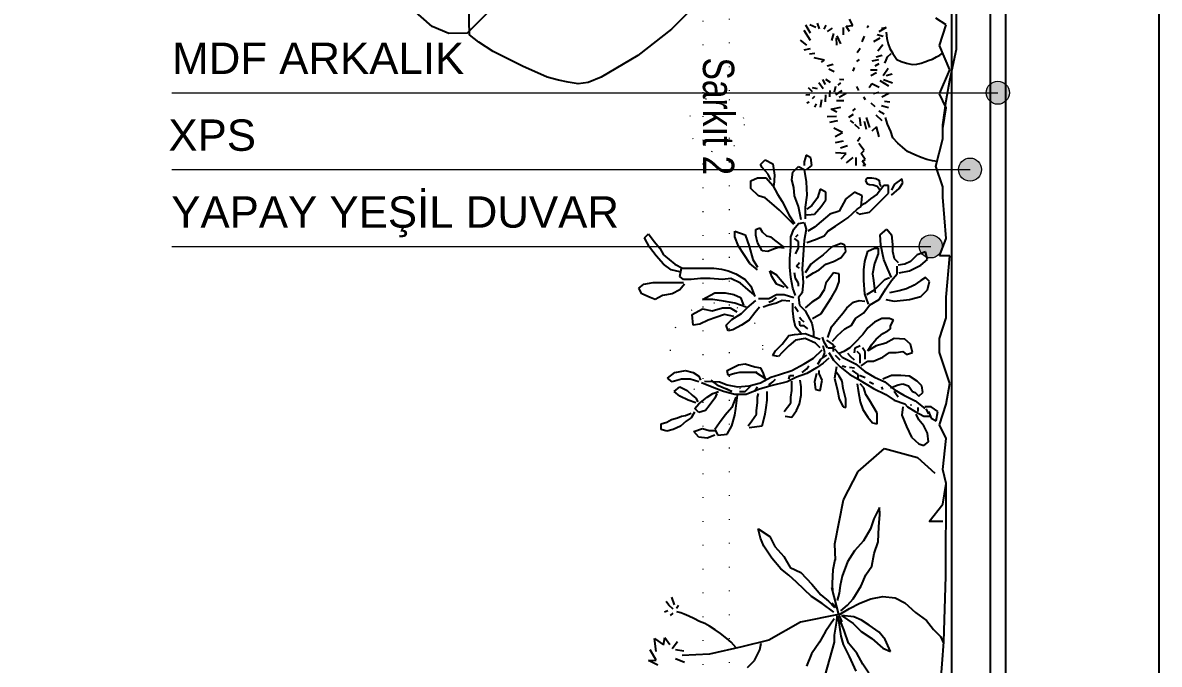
# Model space of a CAD drawing. Header units: millimetres. Extents: x 7687 to 15428, y -715 to 4028.
# Drawn here: x 10385.3 to 10533.2, y 800.1 to 883.6 of the extents above; entities that cross this region are included whole.
import ezdxf

# ---------------------------------------------------------------- set-up
doc = ezdxf.new("R2010")
doc.units = ezdxf.units.MM
for name, pattern in [('14.022_CEKIRDEKLER_SAFTLAR_+51.00$0$ACAD_ISO07W100', [3, 0, -3]), ('ACAD_ISO07W100', [3, 0, -3]), ('CONTINUA', [0])]:
    doc.linetypes.add(name, pattern=pattern)
doc.layers.add('0-MOBIL', color=3, linetype='CONTINUA')
doc.layers.add('YAZI', color=121, linetype='Continuous')
for name, color, linetype, lineweight in [('Sarkıt Ayd.', 50, 'ACAD_ISO07W100', 0), ('SS_FURNITURE', 23, 'Continuous', 25), ('yazı', 7, 'Continuous', 20)]:
    doc.layers.add(name, color=color, linetype=linetype, lineweight=lineweight)
doc.styles.add('OTEL AKSARAY', font='', dxfattribs={"width": 0.8})
doc.styles.add('ROMANC', font='arial.ttf')
doc.styles.get('OTEL AKSARAY').set_extended_font_data('FrankRuehl')

# ---------------------------------------------------------------- blocks, each defined once
blk = doc.blocks.new('fdgfff')
at = {"color": 67, "true_color": 0x727430}
for p, q in [((50510.8731, 5720.984), (50510.8837, 5721.008)), ((50510.8837, 5721.008), (50510.8997, 5721.016)), ((50510.8997, 5721.016), (50510.9103, 5721.0026)), ((50510.9103, 5721.0026), (50510.9156, 5720.976)), ((50511.014, 5720.9867), (50511.0406, 5721)), ((50511.0513, 5720.9893), (50511.03, 5720.9734)), ((50511.0406, 5721), (50511.0513, 5720.9893)), ((50510.8678, 5720.9707), (50510.8731, 5720.984)), ((50510.8784, 5720.9494), (50510.8678, 5720.9707)), ((50510.9156, 5720.976), (50510.9156, 5720.9574)), ((50510.9156, 5720.9574), (50510.9156, 5720.9361)), ((50510.9662, 5720.9468), (50510.9901, 5720.968)), ((50510.9901, 5720.968), (50511.014, 5720.9867)), ((50511.0114, 5720.9574), (50510.9928, 5720.9468)), ((50511.03, 5720.9734), (50511.0114, 5720.9574)), ((50510.499, 5720.9379), (50510.5036, 5720.9539)), ((50510.5036, 5720.9196), (50510.499, 5720.9379)), ((50510.5036, 5720.9539), (50510.5196, 5720.9539)), ((50510.5196, 5720.9539), (50510.5242, 5720.9379)), ((50510.5242, 5720.9379), (50510.531, 5720.9242)), ((50510.531, 5720.9242), (50510.5356, 5720.9081)), ((50510.6364, 5720.9228), (50510.647, 5720.9361)), ((50510.647, 5720.9361), (50510.663, 5720.9148)), ((50510.8837, 5720.9228), (50510.8784, 5720.9494)), ((50510.9156, 5720.9361), (50510.9156, 5720.9122)), ((50510.9449, 5720.9015), (50510.9502, 5720.9255)), ((50510.9502, 5720.9255), (50510.9662, 5720.9468)), ((50510.9795, 5720.9308), (50510.9662, 5720.9148)), ((50510.9928, 5720.9468), (50510.9795, 5720.9308)), ((50510.5127, 5720.899), (50510.5036, 5720.9196)), ((50510.5265, 5720.883), (50510.5127, 5720.899)), ((50510.5356, 5720.9081), (50510.5402, 5720.8967)), ((50510.5402, 5720.8967), (50510.5425, 5720.8853)), ((50510.5858, 5720.8776), (50510.5965, 5720.9015)), ((50510.5965, 5720.9015), (50510.6098, 5720.9175)), ((50510.6098, 5720.9175), (50510.6231, 5720.9015)), ((50510.6231, 5720.9015), (50510.6124, 5720.8802)), ((50510.6443, 5720.8962), (50510.6364, 5720.9228)), ((50510.6443, 5720.8722), (50510.6443, 5720.8962)), ((50510.663, 5720.9148), (50510.6683, 5720.8855)), ((50510.8944, 5720.9015), (50510.8837, 5720.9228)), ((50510.9103, 5720.8882), (50510.8944, 5720.9015)), ((50510.9156, 5720.9122), (50510.9156, 5720.8909)), ((50510.9236, 5720.8909), (50510.9316, 5720.9015)), ((50510.9316, 5720.9015), (50510.9555, 5720.8962)), ((50510.9662, 5720.9148), (50510.9555, 5720.8935)), ((50510.9555, 5720.8962), (50510.9555, 5720.8696)), ((50510.4821, 5720.8483), (50510.498, 5720.8616)), ((50510.498, 5720.8616), (50510.506, 5720.8376)), ((50510.5356, 5720.8692), (50510.5265, 5720.883)), ((50510.5516, 5720.8601), (50510.5356, 5720.8692)), ((50510.5425, 5720.8853), (50510.547, 5720.8738)), ((50510.547, 5720.8738), (50510.5493, 5720.8692)), ((50510.5778, 5720.8563), (50510.5858, 5720.8776)), ((50510.5991, 5720.8669), (50510.5911, 5720.8563)), ((50510.6124, 5720.8802), (50510.5991, 5720.8669)), ((50510.6364, 5720.8483), (50510.6443, 5720.8722)), ((50510.663, 5720.8642), (50510.6523, 5720.8483)), ((50510.6683, 5720.8855), (50510.663, 5720.8642)), ((50510.7959, 5720.8642), (50510.8252, 5720.8669)), ((50510.7986, 5720.8456), (50510.7959, 5720.8642)), ((50510.8252, 5720.8669), (50510.8412, 5720.8376)), ((50510.9236, 5720.8696), (50510.9236, 5720.8909)), ((50510.9263, 5720.843), (50510.9236, 5720.8696)), ((50510.9555, 5720.8696), (50510.9555, 5720.8403)), ((50510.4794, 5720.8243), (50510.4821, 5720.8483)), ((50510.506, 5720.8376), (50510.5007, 5720.819)), ((50510.5512, 5720.8483), (50510.5619, 5720.8589)), ((50510.5566, 5720.8296), (50510.5512, 5720.8483)), ((50510.5699, 5720.819), (50510.5566, 5720.8296)), ((50510.5619, 5720.8589), (50510.5752, 5720.8483)), ((50510.5752, 5720.8483), (50510.5938, 5720.8243)), ((50510.5911, 5720.8563), (50510.5805, 5720.8509)), ((50510.6204, 5720.8057), (50510.6337, 5720.8403)), ((50510.639, 5720.8323), (50510.6364, 5720.7897)), ((50510.6523, 5720.8483), (50510.6417, 5720.843)), ((50510.8092, 5720.8217), (50510.7986, 5720.8456)), ((50510.8412, 5720.8376), (50510.8358, 5720.811)), ((50510.8678, 5720.8376), (50510.8864, 5720.803)), ((50510.8678, 5720.8084), (50510.8678, 5720.8376)), ((50510.9263, 5720.8163), (50510.9263, 5720.843)), ((50510.9555, 5720.8403), (50510.9555, 5720.8057)), ((50510.4874, 5720.803), (50510.4794, 5720.8243)), ((50510.5034, 5720.803), (50510.4874, 5720.795)), ((50510.5007, 5720.819), (50510.5007, 5720.803)), ((50510.522, 5720.7897), (50510.5034, 5720.803)), ((50510.5911, 5720.803), (50510.5699, 5720.819)), ((50510.6044, 5720.7977), (50510.5911, 5720.803)), ((50510.5938, 5720.8243), (50510.6044, 5720.8084)), ((50510.6044, 5720.8084), (50510.6098, 5720.7924)), ((50510.6098, 5720.7791), (50510.6204, 5720.8057)), ((50510.6257, 5720.7924), (50510.6417, 5720.8137)), ((50510.8172, 5720.8004), (50510.8092, 5720.8217)), ((50510.8252, 5720.7764), (50510.8172, 5720.8004)), ((50510.8358, 5720.811), (50510.8438, 5720.7817)), ((50510.8624, 5720.7791), (50510.8678, 5720.8084)), ((50510.8864, 5720.803), (50510.8864, 5720.7738)), ((50510.9236, 5720.7817), (50510.9263, 5720.8163)), ((50510.9555, 5720.8057), (50510.9529, 5720.7844)), ((50510.4874, 5720.795), (50510.4901, 5720.7684)), ((50510.4901, 5720.7684), (50510.514, 5720.7551)), ((50510.5433, 5720.7738), (50510.522, 5720.7897)), ((50510.5645, 5720.7551), (50510.5433, 5720.7738)), ((50510.6018, 5720.7471), (50510.6098, 5720.7791)), ((50510.6098, 5720.7551), (50510.6257, 5720.7924)), ((50510.6177, 5720.7711), (50510.6098, 5720.7551)), ((50510.6284, 5720.7684), (50510.6231, 5720.7392)), ((50510.6364, 5720.7897), (50510.6284, 5720.7684)), ((50510.655, 5720.7658), (50510.6683, 5720.7684)), ((50510.6603, 5720.7471), (50510.655, 5720.7658)), ((50510.6683, 5720.7684), (50510.6842, 5720.7365)), ((50510.78, 5720.7658), (50510.7959, 5720.7711)), ((50510.7826, 5720.7525), (50510.78, 5720.7658)), ((50510.7959, 5720.7711), (50510.8119, 5720.7551)), ((50510.8199, 5720.7498), (50510.8252, 5720.7764)), ((50510.8438, 5720.7817), (50510.8438, 5720.7604)), ((50510.8571, 5720.7471), (50510.8624, 5720.7791)), ((50510.8864, 5720.7738), (50510.8811, 5720.7498)), ((50510.9263, 5720.7578), (50510.9236, 5720.7817)), ((50510.9475, 5720.7658), (50510.9396, 5720.7445)), ((50510.9529, 5720.7844), (50510.9475, 5720.7658)), ((50510.514, 5720.7551), (50510.5433, 5720.7471)), ((50510.5433, 5720.7471), (50510.5619, 5720.7445)), ((50510.5619, 5720.7445), (50510.5991, 5720.7392)), ((50510.5938, 5720.7445), (50510.5645, 5720.7551)), ((50510.6018, 5720.7152), (50510.6018, 5720.7471)), ((50510.6098, 5720.7338), (50510.6098, 5720.7179)), ((50510.6231, 5720.7392), (50510.6257, 5720.7072)), ((50510.663, 5720.7338), (50510.6603, 5720.7471)), ((50510.663, 5720.7046), (50510.663, 5720.7338)), ((50510.6842, 5720.7365), (50510.6869, 5720.7179)), ((50510.7959, 5720.7285), (50510.7826, 5720.7525)), ((50510.8119, 5720.7551), (50510.8279, 5720.7285)), ((50510.8438, 5720.7604), (50510.8332, 5720.7418)), ((50510.8465, 5720.7152), (50510.8571, 5720.7471)), ((50510.8811, 5720.7498), (50510.8731, 5720.7312)), ((50510.913, 5720.7312), (50510.9263, 5720.7578)), ((50510.9396, 5720.7445), (50510.9236, 5720.7179)), ((50510.9928, 5720.7205), (50511.0167, 5720.7365)), ((50511.0167, 5720.7365), (50511.0433, 5720.7471)), ((50511.0433, 5720.7471), (50511.0593, 5720.7471)), ((50511.0593, 5720.7471), (50511.0486, 5720.7179)), ((50510.5087, 5720.7072), (50510.514, 5720.67)), ((50510.514, 5720.7099), (50510.5273, 5720.6992)), ((50510.6151, 5720.6806), (50510.6018, 5720.7152)), ((50510.6098, 5720.7179), (50510.6257, 5720.7019)), ((50510.6257, 5720.7072), (50510.6337, 5720.6753)), ((50510.663, 5720.6886), (50510.663, 5720.7046)), ((50510.6869, 5720.7179), (50510.6789, 5720.6912)), ((50510.8092, 5720.7072), (50510.7959, 5720.7285)), ((50510.8305, 5720.6912), (50510.8092, 5720.7072)), ((50510.8279, 5720.7285), (50510.8438, 5720.7125)), ((50510.8438, 5720.7125), (50510.8651, 5720.6886)), ((50510.8731, 5720.7312), (50510.8518, 5720.7232)), ((50510.905, 5720.7019), (50510.8757, 5720.6912)), ((50510.8811, 5720.6939), (50510.8944, 5720.7099)), ((50510.8944, 5720.7099), (50510.913, 5720.7312)), ((50510.9236, 5720.7179), (50510.905, 5720.7019)), ((50510.9502, 5720.6833), (50510.9688, 5720.7046)), ((50510.9688, 5720.7046), (50510.9928, 5720.7205)), ((50511.0167, 5720.7072), (50510.9795, 5720.6966)), ((50511.0486, 5720.7179), (50511.0167, 5720.7072)), ((50511.1577, 5720.6806), (50511.1789, 5720.7019)), ((50511.1789, 5720.7019), (50511.2002, 5720.7019)), ((50511.2002, 5720.7019), (50511.2082, 5720.6833)), ((50510.514, 5720.67), (50510.5459, 5720.662)), ((50510.5273, 5720.6992), (50510.5459, 5720.6859)), ((50510.5459, 5720.6859), (50510.5566, 5720.6859)), ((50510.5566, 5720.6859), (50510.5778, 5720.6833)), ((50510.5778, 5720.6833), (50510.5938, 5720.6833)), ((50510.5938, 5720.6833), (50510.6044, 5720.6806)), ((50510.6098, 5720.6912), (50510.6231, 5720.6833)), ((50510.6257, 5720.646), (50510.6151, 5720.6806)), ((50510.6337, 5720.6753), (50510.6497, 5720.646)), ((50510.6443, 5720.6593), (50510.663, 5720.6886)), ((50510.6763, 5720.6753), (50510.6603, 5720.6673)), ((50510.6789, 5720.6912), (50510.6763, 5720.6753)), ((50510.8465, 5720.6779), (50510.8305, 5720.6912)), ((50510.8704, 5720.6806), (50510.8704, 5720.6513)), ((50510.9795, 5720.6966), (50510.9582, 5720.6833)), ((50511.0021, 5720.6542), (50511.0043, 5720.6702)), ((50511.0043, 5720.6702), (50511.0272, 5720.6839)), ((50511.0272, 5720.6839), (50511.0478, 5720.6885)), ((50511.0569, 5720.6702), (50511.0455, 5720.6587)), ((50511.0478, 5720.6885), (50511.0638, 5720.6885)), ((50511.0684, 5720.6771), (50511.0569, 5720.6702)), ((50511.0638, 5720.6885), (50511.0684, 5720.6771)), ((50511.1523, 5720.662), (50511.1577, 5720.6806)), ((50511.2082, 5720.6833), (50511.2082, 5720.6593)), ((50511.2188, 5720.654), (50511.2375, 5720.67)), ((50511.2375, 5720.67), (50511.2454, 5720.6753)), ((50511.2454, 5720.6753), (50511.2587, 5720.662)), ((50510.5459, 5720.662), (50510.5645, 5720.6593)), ((50510.5645, 5720.6593), (50510.5858, 5720.6566)), ((50510.5858, 5720.6566), (50510.6098, 5720.6566)), ((50510.6364, 5720.6008), (50510.6257, 5720.646)), ((50510.6284, 5720.6513), (50510.6364, 5720.6407)), ((50510.6364, 5720.6407), (50510.6443, 5720.6327)), ((50510.6603, 5720.6673), (50510.6443, 5720.662)), ((50510.6497, 5720.646), (50510.6576, 5720.622)), ((50510.7082, 5720.6247), (50510.7108, 5720.6407)), ((50510.7108, 5720.6407), (50510.7241, 5720.6327)), ((50510.8518, 5720.6513), (50510.8465, 5720.6673)), ((50510.8571, 5720.63), (50510.8518, 5720.6513)), ((50510.8598, 5720.6513), (50510.8651, 5720.6407)), ((50510.8651, 5720.6407), (50510.8731, 5720.63)), ((50510.8704, 5720.6513), (50510.8811, 5720.63)), ((50510.9103, 5720.63), (50510.9316, 5720.6433)), ((50510.9316, 5720.6433), (50510.9475, 5720.6487)), ((50510.9475, 5720.6487), (50510.9369, 5720.63)), ((50511.0089, 5720.6382), (50511.0021, 5720.6542)), ((50511.0135, 5720.6244), (50511.0089, 5720.6382)), ((50511.0432, 5720.6473), (50511.0341, 5720.6359)), ((50511.0455, 5720.6587), (50511.0432, 5720.6473)), ((50511.1178, 5720.622), (50511.1364, 5720.6433)), ((50511.1364, 5720.6433), (50511.1523, 5720.662)), ((50511.1869, 5720.6407), (50511.163, 5720.6274)), ((50511.2082, 5720.6593), (50511.1869, 5720.6407)), ((50511.2162, 5720.6354), (50511.1869, 5720.638)), ((50511.2029, 5720.646), (50511.2188, 5720.654)), ((50511.2481, 5720.6407), (50511.2162, 5720.6354)), ((50511.2587, 5720.662), (50511.2481, 5720.6407)), ((50510.5406, 5720.6061), (50510.5379, 5720.5874)), ((50510.5539, 5720.6087), (50510.5778, 5720.5901)), ((50510.6576, 5720.622), (50510.6683, 5720.5874)), ((50510.7188, 5720.6141), (50510.7082, 5720.6247)), ((50510.7374, 5720.5954), (50510.7188, 5720.6141)), ((50510.7241, 5720.6327), (50510.7427, 5720.6141)), ((50510.7427, 5720.6141), (50510.7667, 5720.5954)), ((50510.8651, 5720.6141), (50510.8571, 5720.63)), ((50510.8624, 5720.5928), (50510.8651, 5720.6141)), ((50510.8811, 5720.6087), (50510.8731, 5720.5821)), ((50510.8811, 5720.63), (50510.8811, 5720.6087)), ((50510.9183, 5720.6141), (50510.8997, 5720.5981)), ((50510.9023, 5720.6087), (50510.9103, 5720.63)), ((50510.9369, 5720.63), (50510.9183, 5720.6141)), ((50511.0112, 5720.6084), (50511.0135, 5720.6244)), ((50511.0341, 5720.6359), (50511.0135, 5720.6084)), ((50511.0965, 5720.6008), (50511.1178, 5720.622)), ((50511.1417, 5720.6141), (50511.1204, 5720.6034)), ((50511.163, 5720.6274), (50511.1417, 5720.6141)), ((50510.5379, 5720.5874), (50510.5566, 5720.5741)), ((50510.5566, 5720.5741), (50510.5752, 5720.5662)), ((50510.5778, 5720.5901), (50510.5938, 5720.5901)), ((50510.5938, 5720.5901), (50510.6124, 5720.5874)), ((50510.6124, 5720.5874), (50510.639, 5720.5874)), ((50510.6497, 5720.5741), (50510.6364, 5720.6008)), ((50510.6443, 5720.5954), (50510.655, 5720.5928)), ((50510.6603, 5720.5449), (50510.6497, 5720.5741)), ((50510.655, 5720.5928), (50510.655, 5720.5821)), ((50510.6683, 5720.5874), (50510.6869, 5720.5528)), ((50510.7534, 5720.5768), (50510.7374, 5720.5954)), ((50510.7587, 5720.5502), (50510.7534, 5720.5768)), ((50510.7667, 5720.5954), (50510.7693, 5720.5795)), ((50510.7693, 5720.5795), (50510.772, 5720.5502)), ((50510.772, 5720.5608), (50510.7906, 5720.5768)), ((50510.7906, 5720.5768), (50510.8119, 5720.5821)), ((50510.8119, 5720.5821), (50510.8358, 5720.5848)), ((50510.8329, 5720.5695), (50510.8466, 5720.5787)), ((50510.8358, 5720.5848), (50510.8571, 5720.5848)), ((50510.8784, 5720.5768), (50510.8997, 5720.5848)), ((50510.8997, 5720.5848), (50510.9289, 5720.5901)), ((50510.913, 5720.5688), (50510.9263, 5720.5768)), ((50510.9263, 5720.5768), (50510.9422, 5720.5795)), ((50510.9289, 5720.5901), (50510.9582, 5720.5928)), ((50510.9555, 5720.5662), (50510.9608, 5720.5741)), ((50510.9582, 5720.5928), (50510.9821, 5720.5928)), ((50510.9608, 5720.5741), (50510.9715, 5720.5662)), ((50510.9821, 5720.5928), (50511.014, 5720.5901)), ((50510.9954, 5720.5768), (50511.0114, 5720.5688)), ((50511.014, 5720.5901), (50511.0433, 5720.5901)), ((50511.03, 5720.5688), (50511.038, 5720.5795)), ((50511.0432, 5720.5764), (50511.0501, 5720.5695)), ((50511.0433, 5720.5901), (50511.0646, 5720.5821)), ((50511.0646, 5720.5821), (50511.0805, 5720.5688)), ((50511.0779, 5720.5821), (50511.0965, 5720.6008)), ((50511.1045, 5720.5954), (50511.0805, 5720.5795)), ((50511.1204, 5720.6034), (50511.1045, 5720.5954)), ((50511.1284, 5720.5688), (50511.1577, 5720.5795)), ((50511.1577, 5720.5795), (50511.1816, 5720.5821)), ((50511.1816, 5720.5821), (50511.2029, 5720.5874)), ((50511.2029, 5720.5874), (50511.2242, 5720.5848)), ((50511.2242, 5720.5848), (50511.2401, 5720.5688)), ((50510.5752, 5720.5662), (50510.5991, 5720.5608)), ((50510.5991, 5720.5608), (50510.6231, 5720.5608)), ((50510.6231, 5720.5608), (50510.6417, 5720.5635)), ((50510.6763, 5720.5183), (50510.6603, 5720.5449)), ((50510.663, 5720.5582), (50510.6736, 5720.5449)), ((50510.6736, 5720.5449), (50510.6816, 5720.5395)), ((50510.6869, 5720.5528), (50510.7029, 5720.5262)), ((50510.7454, 5720.5209), (50510.7587, 5720.5502)), ((50510.772, 5720.5502), (50510.7614, 5720.5209)), ((50510.7853, 5720.5422), (50510.7933, 5720.5528)), ((50510.7933, 5720.5635), (50510.8066, 5720.5662)), ((50510.7933, 5720.5528), (50510.7933, 5720.5635)), ((50510.8039, 5720.5528), (50510.8119, 5720.5608)), ((50510.8119, 5720.5608), (50510.8172, 5720.5662)), ((50510.8358, 5720.5502), (50510.8119, 5720.5369)), ((50510.8518, 5720.5662), (50510.8358, 5720.5502)), ((50510.8598, 5720.5316), (50510.8438, 5720.5502)), ((50510.8731, 5720.5688), (50510.8518, 5720.5662)), ((50510.8864, 5720.5582), (50510.8731, 5720.5688)), ((50510.9156, 5720.5555), (50510.8864, 5720.5582)), ((50510.905, 5720.5688), (50510.913, 5720.5688)), ((50510.9529, 5720.5582), (50510.9156, 5720.5555)), ((50510.9289, 5720.5475), (50510.9422, 5720.5262)), ((50510.9662, 5720.5342), (50510.9422, 5720.5502)), ((50510.9928, 5720.5555), (50510.9529, 5720.5582)), ((50511.0327, 5720.5528), (50510.9928, 5720.5555)), ((50511.0114, 5720.5688), (50511.03, 5720.5688)), ((50511.0273, 5720.5449), (50511.0353, 5720.5209)), ((50511.0646, 5720.5475), (50511.0327, 5720.5528)), ((50511.0699, 5720.5236), (50511.0593, 5720.5422)), ((50511.0832, 5720.5528), (50511.0646, 5720.5475)), ((50511.0805, 5720.5688), (50511.0832, 5720.5528)), ((50511.0912, 5720.5608), (50511.1284, 5720.5688)), ((50511.1258, 5720.5502), (50511.0938, 5720.5502)), ((50511.1037, 5720.5427), (50511.1051, 5720.5515)), ((50511.1045, 5720.5422), (50511.1071, 5720.5236)), ((50511.1311, 5720.5316), (50511.1204, 5720.5449)), ((50511.1603, 5720.5449), (50511.1258, 5720.5502)), ((50511.1976, 5720.5475), (50511.1603, 5720.5449)), ((50511.2321, 5720.5528), (50511.1976, 5720.5475)), ((50511.2401, 5720.5688), (50511.2321, 5720.5528)), ((50511.2321, 5720.5449), (50511.2428, 5720.5316)), ((50511.2534, 5720.5528), (50511.2428, 5720.5528)), ((50511.272, 5720.5475), (50511.2534, 5720.5528)), ((50511.2641, 5720.5342), (50511.272, 5720.5475)), ((50511.4185, 5720.5452), (50511.421, 5720.539)), ((50511.4408, 5720.5477), (50511.442, 5720.5365)), ((50511.5669, 5720.5526), (50511.5706, 5720.5353)), ((50511.5805, 5720.5452), (50511.5941, 5720.5625)), ((50511.5929, 5720.5353), (50511.6213, 5720.5526)), ((50511.6139, 5720.5353), (50511.6361, 5720.5477)), ((50510.6151, 5720.5209), (50510.6124, 5720.5076)), ((50510.6364, 5720.5236), (50510.6151, 5720.5209)), ((50510.6603, 5720.5183), (50510.6364, 5720.5236)), ((50510.6417, 5720.5023), (50510.6603, 5720.5103)), ((50510.6603, 5720.5103), (50510.6683, 5720.5103)), ((50510.6896, 5720.4996), (50510.6763, 5720.5183)), ((50510.6865, 5720.5146), (50510.7002, 5720.5055)), ((50510.7029, 5720.5262), (50510.7268, 5720.5023)), ((50510.7321, 5720.5076), (50510.7454, 5720.5209)), ((50510.7614, 5720.5209), (50510.756, 5720.5076)), ((50510.7773, 5720.5262), (50510.764, 5720.5262)), ((50510.8013, 5720.5316), (50510.7773, 5720.5262)), ((50510.8119, 5720.5369), (50510.8013, 5720.5316)), ((50510.8146, 5720.5289), (50510.8279, 5720.5049)), ((50510.8731, 5720.5103), (50510.8598, 5720.5316)), ((50510.8944, 5720.497), (50510.8731, 5720.5103)), ((50510.9422, 5720.5262), (50510.9502, 5720.5103)), ((50510.9502, 5720.5103), (50510.9662, 5720.4916)), ((50510.9768, 5720.5209), (50510.9662, 5720.5342)), ((50510.9928, 5720.4996), (50510.9768, 5720.5209)), ((50511.0353, 5720.5209), (50511.046, 5720.497)), ((50511.0859, 5720.5049), (50511.0699, 5720.5236)), ((50511.1071, 5720.5236), (50511.1284, 5720.5049)), ((50511.1523, 5720.5156), (50511.1311, 5720.5316)), ((50511.1763, 5720.5076), (50511.1523, 5720.5156)), ((50511.2428, 5720.5316), (50511.2641, 5720.5342)), ((50511.4061, 5720.5229), (50511.416, 5720.518)), ((50511.4309, 5720.5291), (50511.4371, 5720.5229)), ((50511.4494, 5720.5291), (50511.4605, 5720.5402)), ((50511.4581, 5720.5155), (50511.4605, 5720.5291)), ((50511.4581, 5720.4994), (50511.4742, 5720.5118)), ((50511.5385, 5720.4957), (50511.5446, 5720.5242)), ((50511.5558, 5720.5378), (50511.5582, 5720.5229)), ((50511.6262, 5720.5093), (50511.6423, 5720.5155)), ((50511.63, 5720.5204), (50511.6374, 5720.5365)), ((50510.6124, 5720.5076), (50510.6417, 5720.5023)), ((50510.7029, 5720.4837), (50510.6896, 5720.4996)), ((50510.7188, 5720.4837), (50510.6975, 5720.4703)), ((50510.7002, 5720.5055), (50510.7117, 5720.4894)), ((50510.7055, 5720.4996), (50510.7188, 5720.4943)), ((50510.7188, 5720.4943), (50510.7374, 5720.4996)), ((50510.7321, 5720.4863), (50510.7321, 5720.4703)), ((50510.7323, 5720.4872), (50510.7483, 5720.4963)), ((50510.7401, 5720.4703), (50510.7534, 5720.489)), ((50510.7483, 5720.4963), (50510.762, 5720.5009)), ((50510.7614, 5720.4863), (50510.7906, 5720.4757)), ((50510.8279, 5720.5049), (50510.8438, 5720.4943)), ((50510.8438, 5720.4943), (50510.8731, 5720.4757)), ((50510.913, 5720.4916), (50510.8944, 5720.497)), ((50510.9422, 5720.4703), (50510.913, 5720.4916)), ((50510.9662, 5720.4916), (50510.9741, 5720.4703)), ((50511.014, 5720.4757), (50510.9928, 5720.4996)), ((50511.046, 5720.497), (50511.0593, 5720.4863)), ((50511.0593, 5720.4863), (50511.0726, 5720.465)), ((50511.1071, 5720.481), (50511.0859, 5720.5049)), ((50511.1151, 5720.4544), (50511.1071, 5720.481)), ((50511.1284, 5720.5049), (50511.147, 5720.4916)), ((50511.147, 5720.4916), (50511.1683, 5720.4916)), ((50511.1683, 5720.4916), (50511.1763, 5720.5076)), ((50511.3641, 5720.4808), (50511.369, 5720.4586)), ((50511.3802, 5720.4883), (50511.3814, 5720.4623)), ((50511.4061, 5720.5068), (50511.4284, 5720.5031)), ((50511.421, 5720.4932), (50511.4408, 5720.492)), ((50511.4358, 5720.4808), (50511.4531, 5720.4796)), ((50511.4704, 5720.4932), (50511.484, 5720.5006)), ((50511.4754, 5720.4784), (50511.484, 5720.492)), ((50511.5051, 5720.4685), (50511.5125, 5720.4833)), ((50511.5224, 5720.4883), (50511.5273, 5720.471)), ((50511.5323, 5720.5044), (50511.5385, 5720.4957)), ((50511.6188, 5720.487), (50511.6275, 5720.4734)), ((50511.625, 5720.4969), (50511.6361, 5720.4907)), ((50510.5885, 5720.4544), (50510.5672, 5720.4437)), ((50510.6124, 5720.4597), (50510.5885, 5720.4544)), ((50510.647, 5720.4677), (50510.6124, 5720.4597)), ((50510.6177, 5720.4437), (50510.639, 5720.4464)), ((50510.639, 5720.4464), (50510.6523, 5720.4544)), ((50510.6789, 5720.4624), (50510.647, 5720.4677)), ((50510.6523, 5720.4544), (50510.663, 5720.4624)), ((50510.6789, 5720.4517), (50510.6576, 5720.4251)), ((50510.6975, 5720.4703), (50510.6789, 5720.4517)), ((50510.6816, 5720.4464), (50510.6789, 5720.4357)), ((50510.7055, 5720.4464), (50510.6869, 5720.4091)), ((50510.6975, 5720.4517), (50510.7108, 5720.465)), ((50510.7294, 5720.4677), (50510.7055, 5720.4464)), ((50510.7215, 5720.4411), (50510.7161, 5720.4544)), ((50510.7215, 5720.4703), (50510.7401, 5720.4703)), ((50510.7321, 5720.4703), (50510.7374, 5720.465)), ((50510.7507, 5720.473), (50510.7667, 5720.4597)), ((50510.7667, 5720.4597), (50510.7853, 5720.4384)), ((50510.7906, 5720.4757), (50510.8119, 5720.4597)), ((50510.8119, 5720.4597), (50510.8305, 5720.4437)), ((50510.8731, 5720.4757), (50510.897, 5720.4624)), ((50510.897, 5720.4624), (50510.9183, 5720.4544)), ((50510.9183, 5720.4544), (50510.9396, 5720.4544)), ((50510.9396, 5720.4544), (50510.9422, 5720.4703)), ((50510.9741, 5720.4703), (50510.9848, 5720.4491)), ((50510.9848, 5720.4491), (50511.0034, 5720.4357)), ((50511.0247, 5720.4491), (50511.014, 5720.4757)), ((50511.0194, 5720.4384), (50511.0247, 5720.4491)), ((50511.0726, 5720.465), (50511.0912, 5720.4384)), ((50511.1497, 5720.4357), (50511.1151, 5720.4544)), ((50511.2615, 5720.4487), (50511.2763, 5720.4351)), ((50511.2763, 5720.4351), (50511.2788, 5720.4648)), ((50511.2924, 5720.4512), (50511.2986, 5720.4314)), ((50511.3072, 5720.4648), (50511.3122, 5720.4425)), ((50511.3245, 5720.466), (50511.3357, 5720.445)), ((50511.3357, 5720.445), (50511.348, 5720.4697)), ((50511.3925, 5720.4611), (50511.4012, 5720.4771)), ((50511.4012, 5720.4771), (50511.4061, 5720.4499)), ((50511.4247, 5720.4623), (50511.4247, 5720.4413)), ((50511.4346, 5720.4549), (50511.4457, 5720.4351)), ((50511.442, 5720.4635), (50511.4531, 5720.4462)), ((50511.4494, 5720.4672), (50511.4655, 5720.4635)), ((50511.468, 5720.4573), (50511.4742, 5720.4499)), ((50511.4853, 5720.4536), (50511.484, 5720.4413)), ((50511.5805, 5720.4611), (50511.6003, 5720.4623)), ((50511.5842, 5720.4499), (50511.6065, 5720.4598)), ((50511.5929, 5720.4747), (50511.6126, 5720.4697)), ((50510.5672, 5720.4437), (50510.5645, 5720.4357)), ((50510.5645, 5720.4357), (50510.5885, 5720.4357)), ((50510.5885, 5720.4357), (50510.6177, 5720.4437)), ((50510.6576, 5720.4251), (50510.6443, 5720.4011)), ((50510.6576, 5720.4011), (50510.6683, 5720.4171)), ((50510.6751, 5720.4116), (50510.6774, 5720.4254)), ((50510.6975, 5720.4118), (50510.7082, 5720.4224)), ((50510.7082, 5720.4224), (50510.7161, 5720.4304)), ((50510.7321, 5720.4251), (50510.7215, 5720.4411)), ((50510.7454, 5720.4118), (50510.7321, 5720.4251)), ((50510.7853, 5720.4384), (50510.7959, 5720.4198)), ((50510.7959, 5720.4198), (50510.8146, 5720.4091)), ((50510.8305, 5720.4437), (50510.8438, 5720.4331)), ((50510.8438, 5720.4331), (50510.8598, 5720.4145)), ((50510.8598, 5720.4145), (50510.8651, 5720.3985)), ((50511.0034, 5720.4357), (50511.0194, 5720.4384)), ((50511.0912, 5720.4384), (50511.0965, 5720.4304)), ((50511.0965, 5720.4304), (50511.1204, 5720.4038)), ((50511.1683, 5720.4118), (50511.1497, 5720.4357)), ((50511.2503, 5720.4338), (50511.2652, 5720.4153)), ((50511.369, 5720.4239), (50511.3616, 5720.414)), ((50511.3789, 5720.4276), (50511.3864, 5720.414)), ((50511.3962, 5720.4165), (50511.4024, 5720.4091)), ((50511.5075, 5720.4153), (50511.5174, 5720.4116)), ((50511.6089, 5720.4425), (50511.63, 5720.4425)), ((50511.6188, 5720.4252), (50511.6337, 5720.4351)), ((50511.6337, 5720.4351), (50511.6349, 5720.4165)), ((50511.6349, 5720.4165), (50511.6535, 5720.4252)), ((50510.5592, 5720.3878), (50510.5379, 5720.3745)), ((50510.5805, 5720.3958), (50510.5592, 5720.3878)), ((50510.6124, 5720.4011), (50510.5805, 5720.3958)), ((50510.6018, 5720.3799), (50510.6204, 5720.3852)), ((50510.631, 5720.4038), (50510.6124, 5720.4011)), ((50510.6204, 5720.3852), (50510.631, 5720.3958)), ((50510.6443, 5720.4011), (50510.631, 5720.3799)), ((50510.6443, 5720.4011), (50510.6576, 5720.4011)), ((50510.6477, 5720.3819), (50510.6545, 5720.3979)), ((50510.6656, 5720.3825), (50510.6497, 5720.3559)), ((50510.6869, 5720.4091), (50510.6656, 5720.3825)), ((50510.6816, 5720.3932), (50510.6949, 5720.3745)), ((50510.6896, 5720.3958), (50510.7135, 5720.3958)), ((50510.7135, 5720.3958), (50510.7215, 5720.4038)), ((50510.7185, 5720.4116), (50510.7323, 5720.4094)), ((50510.7208, 5720.3819), (50510.7323, 5720.3888)), ((50510.7323, 5720.4094), (50510.7391, 5720.3956)), ((50510.7693, 5720.3878), (50510.7454, 5720.4118)), ((50510.788, 5720.3745), (50510.7693, 5720.3878)), ((50510.8146, 5720.4091), (50510.8305, 5720.3852)), ((50510.8305, 5720.3852), (50510.8518, 5720.3692)), ((50510.8545, 5720.3719), (50510.8837, 5720.3825)), ((50510.8651, 5720.3985), (50510.8624, 5720.3825)), ((50510.8837, 5720.3825), (50510.921, 5720.3852)), ((50510.921, 5720.3852), (50510.9502, 5720.3852)), ((50510.9502, 5720.3852), (50510.9741, 5720.3825)), ((50510.9741, 5720.3825), (50511.0034, 5720.3745)), ((50511.1071, 5720.3985), (50511.1081, 5720.4)), ((50511.1071, 5720.3985), (50511.1125, 5720.3692)), ((50511.1081, 5720.4), (50511.1125, 5720.4059)), ((50511.1204, 5720.4038), (50511.1284, 5720.3932)), ((50511.1284, 5720.3932), (50511.1577, 5720.3905)), ((50511.1364, 5720.3825), (50511.1311, 5720.3932)), ((50511.1497, 5720.3665), (50511.1364, 5720.3825)), ((50511.1577, 5720.3905), (50511.1683, 5720.4118)), ((50511.2429, 5720.4066), (50511.2652, 5720.4066)), ((50511.2429, 5720.3806), (50511.2565, 5720.3893)), ((50511.2441, 5720.388), (50511.2429, 5720.3806)), ((50511.2565, 5720.3893), (50511.2602, 5720.3819)), ((50511.2602, 5720.3819), (50511.2763, 5720.393)), ((50511.2763, 5720.393), (50511.285, 5720.3843)), ((50511.285, 5720.3843), (50511.3047, 5720.3992)), ((50511.3109, 5720.4029), (50511.3221, 5720.3955)), ((50511.3443, 5720.3781), (50511.3666, 5720.3831)), ((50511.3455, 5720.3979), (50511.3579, 5720.4103)), ((50511.3542, 5720.3942), (50511.3777, 5720.3967)), ((50511.4272, 5720.3806), (50511.4346, 5720.3856)), ((50511.4531, 5720.3992), (50511.4643, 5720.4054)), ((50511.5347, 5720.4054), (50511.5397, 5720.3979)), ((50511.5595, 5720.4041), (50511.5718, 5720.3955)), ((50511.5892, 5720.3905), (50511.6052, 5720.3831)), ((50510.522, 5720.3612), (50510.5193, 5720.3479)), ((50510.5379, 5720.3745), (50510.522, 5720.3612)), ((50510.5486, 5720.3479), (50510.5858, 5720.3692)), ((50510.5858, 5720.3692), (50510.6018, 5720.3799)), ((50510.6177, 5720.3586), (50510.6018, 5720.324)), ((50510.631, 5720.3799), (50510.6177, 5720.3586)), ((50510.6364, 5720.3692), (50510.631, 5720.3586)), ((50510.6497, 5720.3559), (50510.6364, 5720.3266)), ((50510.6949, 5720.3745), (50510.6949, 5720.3586)), ((50510.6949, 5720.3586), (50510.7055, 5720.3319)), ((50510.7002, 5720.3819), (50510.7208, 5720.3819)), ((50510.7241, 5720.3745), (50510.7401, 5720.3639)), ((50510.7374, 5720.3506), (50510.7241, 5720.3745)), ((50510.7454, 5720.324), (50510.7374, 5720.3506)), ((50510.7401, 5720.3639), (50510.756, 5720.3506)), ((50510.756, 5720.3506), (50510.772, 5720.3319)), ((50510.8039, 5720.3559), (50510.788, 5720.3745)), ((50510.8146, 5720.3346), (50510.8039, 5720.3559)), ((50510.8518, 5720.3692), (50510.8678, 5720.3426)), ((50510.8811, 5720.3772), (50510.8944, 5720.3559)), ((50510.897, 5720.3559), (50510.8864, 5720.3532)), ((50510.8944, 5720.3559), (50510.9077, 5720.3426)), ((50510.921, 5720.3586), (50510.897, 5720.3559)), ((50510.9396, 5720.3612), (50510.921, 5720.3586)), ((50510.9688, 5720.3559), (50510.9396, 5720.3612)), ((50510.9954, 5720.3453), (50510.9688, 5720.3559)), ((50511.0034, 5720.3745), (50511.0114, 5720.3559)), ((50511.0114, 5720.3559), (50511.0114, 5720.3453)), ((50511.1125, 5720.3692), (50511.1337, 5720.3479)), ((50511.163, 5720.3479), (50511.1497, 5720.3665)), ((50511.1845, 5720.3485), (50511.1875, 5720.3588)), ((50511.1875, 5720.3588), (50511.1889, 5720.3691)), ((50511.1889, 5720.3691), (50511.1904, 5720.375)), ((50511.1904, 5720.375), (50511.2007, 5720.3794)), ((50511.2007, 5720.3794), (50511.208, 5720.3765)), ((50511.2066, 5720.3515), (50511.2022, 5720.3427)), ((50511.208, 5720.3633), (50511.2066, 5720.3515)), ((50511.208, 5720.3765), (50511.208, 5720.3633)), ((50511.3517, 5720.3497), (50511.3394, 5720.3633)), ((50511.3493, 5720.3682), (50511.3777, 5720.3781)), ((50511.3678, 5720.3336), (50511.3839, 5720.3509)), ((50511.4074, 5720.3534), (50511.4173, 5720.3645)), ((50511.4445, 5720.3583), (50511.4482, 5720.3423)), ((50511.4717, 5720.3633), (50511.4605, 5720.3707)), ((50511.4618, 5720.3423), (50511.4717, 5720.3633)), ((50511.4952, 5720.3658), (50511.5038, 5720.3497)), ((50511.5112, 5720.367), (50511.5112, 5720.3485)), ((50511.5224, 5720.3534), (50511.5286, 5720.3423)), ((50511.536, 5720.3621), (50511.5397, 5720.3435)), ((50511.5471, 5720.3509), (50511.5521, 5720.3336)), ((50511.5904, 5720.3571), (50511.6003, 5720.3398)), ((50511.63, 5720.3757), (50511.6349, 5720.372)), ((50510.5193, 5720.3479), (50510.5486, 5720.3479)), ((50510.6018, 5720.324), (50510.5858, 5720.3)), ((50510.6151, 5720.3319), (50510.6231, 5720.3346)), ((50510.6364, 5720.3266), (50510.6151, 5720.3)), ((50510.655, 5720.308), (50510.6443, 5720.3319)), ((50510.7055, 5720.3319), (50510.7188, 5720.3133)), ((50510.7587, 5720.3), (50510.7454, 5720.324)), ((50510.772, 5720.3319), (50510.78, 5720.3186)), ((50510.78, 5720.3186), (50510.7853, 5720.3107)), ((50510.8146, 5720.3133), (50510.8146, 5720.3346)), ((50510.8678, 5720.324), (50510.8624, 5720.3)), ((50510.8678, 5720.3426), (50510.897, 5720.324)), ((50510.897, 5720.324), (50510.921, 5720.308)), ((50510.9077, 5720.3426), (50510.9236, 5720.3266)), ((50510.9236, 5720.3266), (50510.9289, 5720.3133)), ((50510.9289, 5720.308), (50510.9529, 5720.3186)), ((50510.9529, 5720.3186), (50510.9795, 5720.3293)), ((50510.9795, 5720.3293), (50511.0194, 5720.3373)), ((50511.0114, 5720.3453), (50510.9954, 5720.3453)), ((50511.0194, 5720.3373), (50511.0486, 5720.3399)), ((50511.0486, 5720.3399), (50511.0646, 5720.3213)), ((50511.0646, 5720.3213), (50511.0486, 5720.308)), ((50511.1337, 5720.3479), (50511.1497, 5720.3319)), ((50511.1497, 5720.3319), (50511.1656, 5720.316)), ((50511.1869, 5720.3293), (50511.163, 5720.3479)), ((50511.1757, 5720.3412), (50511.1845, 5720.3485)), ((50511.1919, 5720.3412), (50511.1845, 5720.3382)), ((50511.1869, 5720.316), (50511.1869, 5720.3293)), ((50511.2022, 5720.3427), (50511.1919, 5720.3412)), ((50511.3233, 5720.3423), (50511.3517, 5720.3497)), ((50511.3381, 5720.3101), (50511.3592, 5720.3188)), ((50511.3592, 5720.3188), (50511.3777, 5720.3249)), ((50511.3864, 5720.3287), (50511.395, 5720.3435)), ((50511.4049, 5720.3163), (50511.4098, 5720.3361)), ((50511.4235, 5720.3274), (50511.421, 5720.3126)), ((50511.4358, 5720.3348), (50511.4457, 5720.315)), ((50511.4655, 5720.315), (50511.4803, 5720.3398)), ((50511.484, 5720.3299), (50511.4742, 5720.3051)), ((50511.4952, 5720.3311), (50511.5162, 5720.3175)), ((50511.4952, 5720.3225), (50511.5001, 5720.3064)), ((50511.5298, 5720.3262), (50511.5385, 5720.3225)), ((50511.5385, 5720.3225), (50511.5471, 5720.3188)), ((50511.5471, 5720.3188), (50511.557, 5720.3089)), ((50511.5644, 5720.346), (50511.5817, 5720.3324)), ((50511.599, 5720.3212), (50511.5842, 5720.3175)), ((50511.6164, 5720.3225), (50511.599, 5720.3212)), ((50511.6102, 5720.3485), (50511.6052, 5720.3311)), ((50511.63, 5720.3225), (50511.6176, 5720.3435)), ((50511.6275, 5720.3361), (50511.63, 5720.3225)), ((50510.5858, 5720.3), (50510.5752, 5720.2707)), ((50510.5938, 5720.2894), (50510.6098, 5720.3)), ((50510.6151, 5720.3), (50510.5991, 5720.2734)), ((50510.6204, 5720.3107), (50510.6284, 5720.2894)), ((50510.6284, 5720.2894), (50510.631, 5720.2761)), ((50510.655, 5720.2814), (50510.655, 5720.308)), ((50510.7188, 5720.3133), (50510.7188, 5720.2947)), ((50510.7188, 5720.2947), (50510.7215, 5720.2761)), ((50510.756, 5720.2707), (50510.7587, 5720.3)), ((50510.7853, 5720.3107), (50510.7933, 5720.3107)), ((50510.7933, 5720.3107), (50510.8092, 5720.3027)), ((50510.8092, 5720.3027), (50510.8146, 5720.3133)), ((50510.8624, 5720.3), (50510.8678, 5720.2574)), ((50510.8917, 5720.2867), (50510.8864, 5720.3133)), ((50510.897, 5720.2654), (50510.8917, 5720.2867)), ((50510.921, 5720.308), (50510.9396, 5720.292)), ((50510.9396, 5720.292), (50510.9608, 5720.292)), ((50510.9422, 5720.2867), (50510.9475, 5720.2574)), ((50510.9662, 5720.2707), (50510.9635, 5720.2894)), ((50510.9821, 5720.3), (50510.9715, 5720.2894)), ((50511.0034, 5720.3053), (50510.9821, 5720.3)), ((50511.022, 5720.3053), (50511.0034, 5720.3053)), ((50511.0486, 5720.308), (50511.022, 5720.3053)), ((50511.1603, 5720.308), (50511.1789, 5720.2867)), ((50511.1656, 5720.316), (50511.1869, 5720.316)), ((50511.1896, 5720.3), (50511.1736, 5720.308)), ((50511.1789, 5720.2867), (50511.1949, 5720.2761)), ((50511.2055, 5720.2787), (50511.1896, 5720.3)), ((50511.2948, 5720.2767), (50511.306, 5720.2903)), ((50511.306, 5720.2903), (50511.3208, 5720.3039)), ((50511.3208, 5720.3039), (50511.3381, 5720.3101)), ((50511.5397, 5720.2928), (50511.5347, 5720.2804)), ((50511.557, 5720.3039), (50511.5397, 5720.2928)), ((50511.5706, 5720.3126), (50511.557, 5720.3039)), ((50511.5842, 5720.3175), (50511.5706, 5720.3126)), ((50510.5113, 5720.2654), (50510.4821, 5720.2521)), ((50510.5433, 5720.2787), (50510.5113, 5720.2654)), ((50510.5672, 5720.2761), (50510.5433, 5720.2787)), ((50510.5672, 5720.2627), (50510.5539, 5720.2415)), ((50510.5752, 5720.2707), (50510.5672, 5720.2627)), ((50510.5725, 5720.2548), (50510.5725, 5720.2521)), ((50510.5991, 5720.2734), (50510.5832, 5720.2415)), ((50510.6257, 5720.2601), (50510.6098, 5720.2494)), ((50510.631, 5720.2761), (50510.6257, 5720.2601)), ((50510.639, 5720.2361), (50510.6523, 5720.2574)), ((50510.6523, 5720.2574), (50510.655, 5720.2814)), ((50510.7215, 5720.2761), (50510.7135, 5720.2654)), ((50510.7135, 5720.2654), (50510.7188, 5720.2494)), ((50510.7188, 5720.2494), (50510.7427, 5720.2548)), ((50510.7427, 5720.2548), (50510.756, 5720.2707)), ((50510.8678, 5720.2574), (50510.8757, 5720.2255)), ((50510.9077, 5720.2441), (50510.897, 5720.2654)), ((50510.9475, 5720.2574), (50510.9635, 5720.2255)), ((50510.9741, 5720.2548), (50510.9662, 5720.2707)), ((50510.9928, 5720.2361), (50510.9741, 5720.2548)), ((50511.1949, 5720.2761), (50511.2055, 5720.2787)), ((50511.2726, 5720.242), (50511.2825, 5720.2631)), ((50511.2825, 5720.2631), (50511.2948, 5720.2767)), ((50511.5298, 5720.2655), (50511.5261, 5720.2495)), ((50511.5347, 5720.2804), (50511.5298, 5720.2655)), ((50510.4635, 5720.2308), (50510.4582, 5720.2175)), ((50510.4821, 5720.2521), (50510.4635, 5720.2308)), ((50510.514, 5720.2175), (50510.53, 5720.2308)), ((50510.53, 5720.2308), (50510.5459, 5720.2388)), ((50510.5539, 5720.2415), (50510.5406, 5720.2175)), ((50510.5539, 5720.2335), (50510.5645, 5720.2335)), ((50510.5832, 5720.2415), (50510.5619, 5720.2148)), ((50510.6071, 5720.2415), (50510.5965, 5720.2308)), ((50510.5965, 5720.2308), (50510.6071, 5720.2202)), ((50510.6098, 5720.2494), (50510.6071, 5720.2415)), ((50510.6071, 5720.2202), (50510.6257, 5720.2228)), ((50510.6257, 5720.2228), (50510.639, 5720.2361)), ((50510.8757, 5720.2255), (50510.8944, 5720.2069)), ((50510.921, 5720.2255), (50510.9077, 5720.2441)), ((50510.9289, 5720.2122), (50510.921, 5720.2255)), ((50510.9635, 5720.2255), (50510.9795, 5720.2069)), ((50511.0007, 5720.2122), (50510.9928, 5720.2361)), ((50511.2602, 5720.2086), (50511.2652, 5720.2247)), ((50511.2652, 5720.2247), (50511.2726, 5720.242)), ((50511.5261, 5720.2495), (50511.5273, 5720.2371)), ((50511.5273, 5720.2371), (50511.5298, 5720.2247)), ((50511.5298, 5720.2247), (50511.5335, 5720.2148)), ((50510.2459, 5720.2025), (50510.2942, 5720.1638)), ((50510.2459, 5720.1638), (50510.2459, 5720.2025)), ((50510.4582, 5720.2175), (50510.4688, 5720.2042)), ((50510.4688, 5720.2042), (50510.4927, 5720.2069)), ((50510.4927, 5720.2069), (50510.514, 5720.2175)), ((50510.5353, 5720.1962), (50510.5273, 5720.1829)), ((50510.5539, 5720.2042), (50510.5353, 5720.1962)), ((50510.5406, 5720.2175), (50510.5402, 5720.2012)), ((50510.547, 5720.2034), (50510.5608, 5720.2103)), ((50510.5539, 5720.1776), (50510.5672, 5720.1962)), ((50510.5672, 5720.1962), (50510.5672, 5720.2148)), ((50510.8944, 5720.2069), (50510.9183, 5720.2015)), ((50510.9183, 5720.2015), (50510.9289, 5720.2122)), ((50510.9795, 5720.2069), (50511.0007, 5720.2122)), ((50511.254, 5720.1802), (50511.2565, 5720.1925)), ((50511.2565, 5720.1925), (50511.2602, 5720.2086)), ((50511.2601, 5720.2122), (50511.2601, 5720.2122)), ((50511.5335, 5720.2148), (50511.5385, 5720.2024)), ((50511.5385, 5720.2024), (50511.5409, 5720.1925)), ((50511.5409, 5720.1925), (50511.5471, 5720.1814)), ((50510.2942, 5720.1638), (50510.3522, 5720.1542)), ((50510.3522, 5720.1542), (50510.3908, 5720.1638)), ((50510.3908, 5720.1638), (50510.4777, 5720.1542)), ((50510.4777, 5720.1542), (50510.5164, 5720.1735)), ((50510.5164, 5720.1735), (50510.5743, 5720.1542)), ((50510.5273, 5720.1829), (50510.5539, 5720.1776)), ((50510.6323, 5720.1445), (50510.7192, 5720.1735)), ((50510.7192, 5720.1735), (50510.7579, 5720.1735)), ((50510.7579, 5720.1735), (50510.8158, 5720.1542)), ((50510.9897, 5720.1735), (50511.038, 5720.1542)), ((50510.9897, 5720.1445), (50510.9897, 5720.1735)), ((50511.038, 5720.1542), (50511.1539, 5720.1638)), ((50511.1539, 5720.1638), (50511.1829, 5720.1638)), ((50511.1829, 5720.1638), (50511.2408, 5720.1832)), ((50511.2408, 5720.1832), (50511.3181, 5720.1638)), ((50511.3181, 5720.1638), (50511.3567, 5720.1638)), ((50511.3471, 5720.1638), (50511.405, 5720.1542)), ((50511.3567, 5720.1638), (50511.4243, 5720.1542)), ((50511.405, 5720.1542), (50511.4437, 5720.1735)), ((50511.4437, 5720.1735), (50511.5113, 5720.1445)), ((50511.5113, 5720.1445), (50511.5789, 5720.1735)), ((50511.5471, 5720.1814), (50511.5521, 5720.1727)), ((50511.5521, 5720.1727), (50511.5582, 5720.1653)), ((50511.5789, 5720.1735), (50511.6368, 5720.1542)), ((50511.6368, 5720.1542), (50511.6562, 5720.1832)), ((50510.5743, 5720.1542), (50510.6323, 5720.1445)), ((50510.8158, 5720.1542), (50510.8738, 5720.1542)), ((50510.8738, 5720.1542), (50510.9897, 5720.1445)), ((50511.4243, 5720.1542), (50511.4823, 5720.1445)), ((50511.4823, 5720.1445), (50511.5692, 5720.1252)), ((50511.5692, 5720.1252), (50511.6175, 5720.1252)), ((50511.6175, 5720.1252), (50511.7044, 5720.1252))]:
    blk.add_line(p, q, dxfattribs=at)
blk = doc.blocks.new('fgdgdf')
at = {"color": 67, "true_color": 0x727430}
for p, q in [((50518.1172, 5724.5709), (50518.1296, 5724.5944)), ((50518.1296, 5724.5944), (50518.1296, 5724.5747)), ((50518.1296, 5724.5747), (50518.1568, 5724.5882)), ((50518.1518, 5724.5734), (50518.1852, 5724.5759)), ((50518.1852, 5724.5759), (50518.1679, 5724.5536)), ((50518.1679, 5724.5536), (50518.1864, 5724.5499)), ((50518.1197, 5724.503), (50518.1308, 5724.5252)), ((50518.1568, 5724.5326), (50518.174, 5724.5178)), ((50518.1864, 5724.5499), (50518.1679, 5724.5376)), ((50518.241, 5724.5322), (50518.2468, 5724.5249)), ((50518.2512, 5724.5468), (50518.2541, 5724.538)), ((50518.2571, 5724.5249), (50518.2673, 5724.5351)), ((50518.2673, 5724.5351), (50518.2775, 5724.541)), ((50518.2673, 5724.5205), (50518.2877, 5724.5264)), ((50518.1379, 5724.4385), (50518.1379, 5724.5078)), ((50518.1543, 5724.524), (50518.1493, 5724.503)), ((50518.2366, 5724.4855), (50518.2425, 5724.4971)), ((50518.2425, 5724.4971), (50518.2468, 5724.5059)), ((50518.2468, 5724.5059), (50518.2498, 5724.5161)), ((50518.2585, 5724.5161), (50518.2658, 5724.5103)), ((50518.222, 5724.4592), (50518.2308, 5724.4738)), ((50518.2308, 5724.4738), (50518.2366, 5724.4855)), ((50518.1518, 5724.3553), (50518.1379, 5724.4385)), ((50518.2089, 5724.4343), (50518.2162, 5724.446)), ((50518.2162, 5724.446), (50518.222, 5724.4592)), ((50518.1885, 5724.408), (50518.1987, 5724.4212)), ((50518.1987, 5724.4212), (50518.2089, 5724.4343)), ((50518.1505, 5724.3701), (50518.1651, 5724.3817)), ((50518.1651, 5724.3817), (50518.1753, 5724.392)), ((50518.1753, 5724.392), (50518.1885, 5724.408)), ((50518.1656, 5724.286), (50518.1518, 5724.3553)), ((50518.0992, 5724.3438), (50518.1159, 5724.3247)), ((50518.1159, 5724.3247), (50518.1421, 5724.3104)), ((50518.1421, 5724.3104), (50518.1588, 5724.3057)), ((50518.4043, 5724.2866), (50518.4257, 5724.2937)), ((50518.4257, 5724.2937), (50518.4495, 5724.2985)), ((50518.4495, 5724.2985), (50518.4281, 5724.2699)), ((50518.2072, 5724.2029), (50518.1656, 5724.286)), ((50518.3447, 5724.246), (50518.3733, 5724.2675)), ((50518.3733, 5724.2675), (50518.4043, 5724.2866)), ((50518.4281, 5724.2699), (50518.4019, 5724.258)), ((50518.328, 5724.227), (50518.3447, 5724.246)), ((50518.3757, 5724.2365), (50518.3471, 5724.2222)), ((50518.4019, 5724.258), (50518.3757, 5724.2365)), ((50518.2708, 5724.1721), (50518.3089, 5724.2079)), ((50518.3089, 5724.2079), (50518.328, 5724.227)), ((50518.3471, 5724.2222), (50518.3328, 5724.196)), ((50518.1254, 5724.1793), (50518.0944, 5724.1936)), ((50518.154, 5724.1578), (50518.1254, 5724.1793)), ((50518.221, 5724.1059), (50518.2072, 5724.2029)), ((50518.3328, 5724.196), (50518.3018, 5724.1697)), ((50518.1802, 5724.1411), (50518.154, 5724.1578)), ((50518.2517, 5724.1459), (50518.2708, 5724.1721)), ((50518.3018, 5724.1697), (50518.2732, 5724.1483)), ((50518.0687, 5724.1474), (50518.1518, 5724.1197)), ((50518.2112, 5724.1173), (50518.1802, 5724.1411)), ((50518.2279, 5724.1173), (50518.2517, 5724.1459)), ((50518.2515, 5724.1211), (50518.2377, 5724.1093)), ((50518.2565, 5724.1292), (50518.2398, 5724.1149)), ((50518.2732, 5724.1483), (50518.2565, 5724.1292)), ((50518.1445, 5724.0982), (50518.1135, 5724.0839)), ((50518.1659, 5724.103), (50518.1445, 5724.0982)), ((50518.1469, 5724.0839), (50518.1802, 5724.0934)), ((50518.1518, 5724.1197), (50518.1691, 5724.1191)), ((50518.2184, 5724.1077), (50518.1659, 5724.103)), ((50518.1691, 5724.1191), (50518.2044, 5724.1113)), ((50518.1802, 5724.0934), (50518.2088, 5724.103)), ((50518.2184, 5724.0982), (50518.1969, 5724.0696)), ((50518.2024, 5724.0975), (50518.2181, 5724.1034)), ((50518.2044, 5724.1113), (50518.2181, 5724.1093)), ((50518.2136, 5724.0672), (50518.2184, 5724.0982)), ((50518.2208, 5724.1053), (50518.2351, 5724.0767)), ((50518.2903, 5724.1197), (50518.221, 5724.1059)), ((50518.2299, 5724.0995), (50518.2436, 5724.0818)), ((50518.275, 5724.1014), (50518.2574, 5724.1073)), ((50518.2946, 5724.0975), (50518.275, 5724.1014)), ((50518.2789, 5724.1171), (50518.3005, 5724.1171)), ((50518.3182, 5724.0916), (50518.2946, 5724.0975)), ((50518.3005, 5724.1171), (50518.3358, 5724.1132)), ((50518.3535, 5724.0759), (50518.3182, 5724.0916)), ((50518.3358, 5724.1132), (50518.3614, 5724.1073)), ((50518.3595, 5724.1059), (50518.4011, 5724.1059)), ((50518.4011, 5724.1059), (50518.5119, 5724.0781)), ((50518.1135, 5724.0839), (50518.0754, 5724.0696)), ((50518.0921, 5724.0505), (50518.1207, 5724.0648)), ((50518.1207, 5724.0648), (50518.1469, 5724.0839)), ((50518.1969, 5724.0696), (50518.1755, 5724.0505)), ((50518.2041, 5724.0481), (50518.2136, 5724.0672)), ((50518.2351, 5724.0767), (50518.247, 5724.0505)), ((50518.2436, 5724.0818), (50518.2593, 5724.0661)), ((50518.2593, 5724.0661), (50518.2907, 5724.0445)), ((50518.381, 5724.0563), (50518.3535, 5724.0759)), ((50518.5119, 5724.0781), (50518.5811, 5724.0366)), ((50518.0682, 5724.0362), (50518.0921, 5724.0505)), ((50518.1755, 5724.0505), (50518.1564, 5724.0243)), ((50518.1898, 5724.029), (50518.2041, 5724.0481)), ((50518.247, 5724.0505), (50518.2565, 5724.0219)), ((50518.2907, 5724.0445), (50518.3182, 5724.0308)), ((50518.4045, 5724.0327), (50518.381, 5724.0563)), ((50518.5811, 5724.0366), (50518.6365, 5723.9673)), ((50518.1564, 5724.0243), (50518.1302, 5723.998)), ((50518.1516, 5723.9909), (50518.1707, 5724.0052)), ((50518.1707, 5724.0052), (50518.1898, 5724.029)), ((50518.2565, 5724.0219), (50518.2613, 5723.9909)), ((50518.3182, 5724.0308), (50518.3398, 5724.0151)), ((50518.3398, 5724.0151), (50518.3712, 5724.0072)), ((50518.3712, 5724.0072), (50518.4006, 5723.9954)), ((50518.434, 5724.0131), (50518.4045, 5724.0327)), ((50518.4595, 5724.0033), (50518.434, 5724.0131)), ((50518.1302, 5723.998), (50518.1207, 5723.9789)), ((50518.1207, 5723.9789), (50518.1516, 5723.9909)), ((50518.2613, 5723.9909), (50518.2565, 5723.9599)), ((50518.4006, 5723.9954), (50518.4379, 5723.9915)), ((50518.4379, 5723.9915), (50518.4693, 5723.9876)), ((50518.4869, 5723.9876), (50518.4595, 5724.0033)), ((50518.4693, 5723.9876), (50518.4869, 5723.9876)), ((50518.2565, 5723.9599), (50518.2422, 5723.936)), ((50518.6365, 5723.9673), (50518.6088, 5723.8841)), ((50518.2422, 5723.936), (50518.216, 5723.9098)), ((50518.216, 5723.9098), (50518.1945, 5723.8835)), ((50518.1707, 5723.8669), (50518.1516, 5723.8502)), ((50518.1945, 5723.8835), (50518.1707, 5723.8669)), ((50518.6088, 5723.8841), (50518.5673, 5723.8425)), ((50518.0271, 5723.8564), (50518.1379, 5723.8425)), ((50518.1516, 5723.8502), (50518.135, 5723.843)), ((50518.1379, 5723.8425), (50518.3041, 5723.8287)), ((50518.3041, 5723.8287), (50518.5396, 5723.8148))]:
    blk.add_line(p, q, dxfattribs=at)
blk = doc.blocks.new('A$C45576B5D')
for points, elevation in [([(0, 45.99), (16.66, 14.04), (18.37, 12.42), (20.59, 11.58), (61.76, 29.87), (62.63, 32.08), (62.58, 34.44), (50.04, 68.21), (47.77, 69.95), (44.71, 70.58), (41.3, 70.12), (31.58, 66.66), (27.59, 65.16), (17.31, 60.59), (13.53, 58.64), (9.56, 56.5), (4.44, 53.75), (1.81, 51.52), (0.23, 48.84)], 3.76), ([(20.87, 11.3), (21.76, 10), (23.25, 8.22), (24.42, 6.92), (25.98, 5.2), (28.46, 2.69), (29.66, 1.69), (30.75, 0.97), (31.91, 0.3), (33.16, 0.01), (34.93, 0), (40.38, 0.94), (45.73, 2.56), (51.7, 5.21), (56.48, 8.09), (60.84, 11.51), (62.07, 12.88), (62.69, 14), (62.97, 15.31), (63.21, 16.58), (63.36, 18.08), (63.17, 21.61), (62.95, 24.01), (62.74, 25.84), (62.31, 28.03), (61.83, 29.5), (56.59, 31.67), (56.08, 31.77), (55.28, 31.71), (54.24, 31.49), (53, 31.13), (51.63, 30.64), (50.22, 30.05), (39.21, 25.16), (28.2, 20.27), (26.82, 19.62), (25.55, 18.94), (24.45, 18.26), (23.58, 17.63), (23, 17.08), (22.73, 16.63)], 13)]:
    blk.add_lwpolyline(points, close=True, dxfattribs=dict(elevation=elevation))
blk = doc.blocks.new('NHGSALG')
at = {"layer": 'Sarkıt Ayd.', "linetype": '14.022_CEKIRDEKLER_SAFTLAR_+51.00$0$ACAD_ISO07W100'}
for points in [[(49870.2, 3750.56), (49870.2, 4169.42)], [(49873.6, 4169.42), (49873.6, 3750.56)]]:
    blk.add_lwpolyline(points, dxfattribs=at)
for centre, radius in [((49871.95, 4000.67), 3.6), ((49871.95, 3971.47), 6)]:
    blk.add_circle(centre, radius, dxfattribs=at)
at = {"layer": 'Sarkıt Ayd.', "insert": (49874.25, 3994.06), "char_height": 4.08, "attachment_point": 3, "rotation": 270, "style": 'OTEL AKSARAY'}
blk.add_mtext_dynamic_manual_height_columns('Sark{\\fArial|b0|i0|c162|p34;ıt 2 }', width=49.5719, gutter_width=425, heights=[0], dxfattribs=at)

msp = doc.modelspace()

# ---------------------------------------------------------------- hatches: boundary and pattern name
at = {"layer": 'yazı'}
h = msp.add_hatch(color=256, dxfattribs=at)
h.dxf.hatch_style = 1
h.paths.add_polyline_path([(10513.72, 874.46), (10510.72, 874.46, 1)])
h.paths.add_polyline_path([(10512.22, 875.96), (10512.22, 874.46), (10513.72, 874.46, 0.414214)])
h.paths.add_polyline_path([(10512.22, 875.96, 0.414214), (10510.72, 874.46), (10512.22, 874.46)])
h = msp.add_hatch(color=256, dxfattribs=at)
h.dxf.hatch_style = 1
h.paths.add_polyline_path([(10510.1, 864.46), (10507.1, 864.46, 1)])
h.paths.add_polyline_path([(10508.6, 865.96), (10508.6, 864.46), (10510.1, 864.46, 0.414214)])
h.paths.add_polyline_path([(10508.6, 865.96, 0.414214), (10507.1, 864.46), (10508.6, 864.46)])
h = msp.add_hatch(color=256, dxfattribs=at)
h.dxf.hatch_style = 1
h.paths.add_polyline_path([(10504.99, 854.46), (10501.99, 854.46, 1)])
h.paths.add_polyline_path([(10503.49, 855.96), (10503.49, 854.46), (10504.99, 854.46, 0.414214)])
h.paths.add_polyline_path([(10503.49, 855.96, 0.414214), (10501.99, 854.46), (10503.49, 854.46)])

# ---------------------------------------------------------------- linework, layer by layer
at = {"color": 242, "true_color": 0xcd2027}
for points in [[(8348.46, 337.75), (9319.96, 337.75), (9319.96, -714.84), (10483.49, -714.84), (10483.49, 524.4), (10513.23, 524.4), (10533.23, 524.4), (10533.23, 1133.78), (8193.35, 1133.78)], [(8193.35, 1091.12), (9688.15, 1091.12), (9688.15, 1116.22), (10109.21, 1116.22), (10231.71, 1116.22), (10231.34, 1085.82), (10513.23, 1082.38), (10513.23, 565.65), (10502.74, 565.65), (10502.74, 534.75), (10463.49, 534.75), (10463.49, -71.82)]]:
    msp.add_lwpolyline(points, dxfattribs=at)
at = {"layer": '0-MOBIL'}
msp.add_lwpolyline([(10511.23, 630.24), (10506.23, 630.24), (10506.23, 1029.1), (10511.23, 1029.1)], close=True, dxfattribs=at)
at = {"layer": 'yazı'}
for points in [[(10404.72, 874.46), (10512.22, 874.46)], [(10404.72, 864.46), (10508.6, 864.46)], [(10404.72, 854.46), (10503.49, 854.46)]]:
    msp.add_lwpolyline(points, dxfattribs=at)
for centre in [(10512.22, 874.46), (10508.6, 864.46), (10503.49, 854.46)]:
    msp.add_circle(centre, 1.5, dxfattribs=at)

# ---------------------------------------------------------------- block references
at = {"layer": '0-MOBIL'}
for name, p, xscale, yscale, zscale, rotation in [('fdgfff', (276107.6, -2344507.35), 46.43267914500382, 46.43267914500382, 46.43267914500382, 90), ('fgdgdf', (438498.43, -2568000.47), 51.22234005185982, 51.22234005185982, 51.22234005185982, 92.99506931113172)]:
    msp.add_blockref(name, p, dxfattribs=dict(at, xscale=xscale, yscale=yscale, zscale=zscale, rotation=rotation))
at = {"layer": 'SS_FURNITURE', "xscale": -1}
for p, rotation in [((10493.19, 929.11, -3.76), 68.95234808583432), ((10378.98, 863.99, -3.76), 338.9523480858343)]:
    msp.add_blockref('A$C45576B5D', p, dxfattribs=dict(at, rotation=rotation))
at = {"layer": 'YAZI'}
msp.add_blockref('NHGSALG', (-39396.34, -3130.33), dxfattribs=at)

# ---------------------------------------------------------------- texts
at = {"layer": 'yazı', "char_height": 4.08, "attachment_point": 3, "style": 'ROMANC'}
for s, insert in [('MDF ARKALIK', (10442.76, 880.98)), ('XPS', (10415.66, 870.98)), ('YAPAY YEŞİL DUVAR', (10462.91, 860.98))]:
    msp.add_mtext_dynamic_manual_height_columns(s, width=252.8052, gutter_width=425, heights=[0], dxfattribs=dict(at, insert=insert))

doc.saveas('drawing.dxf')
